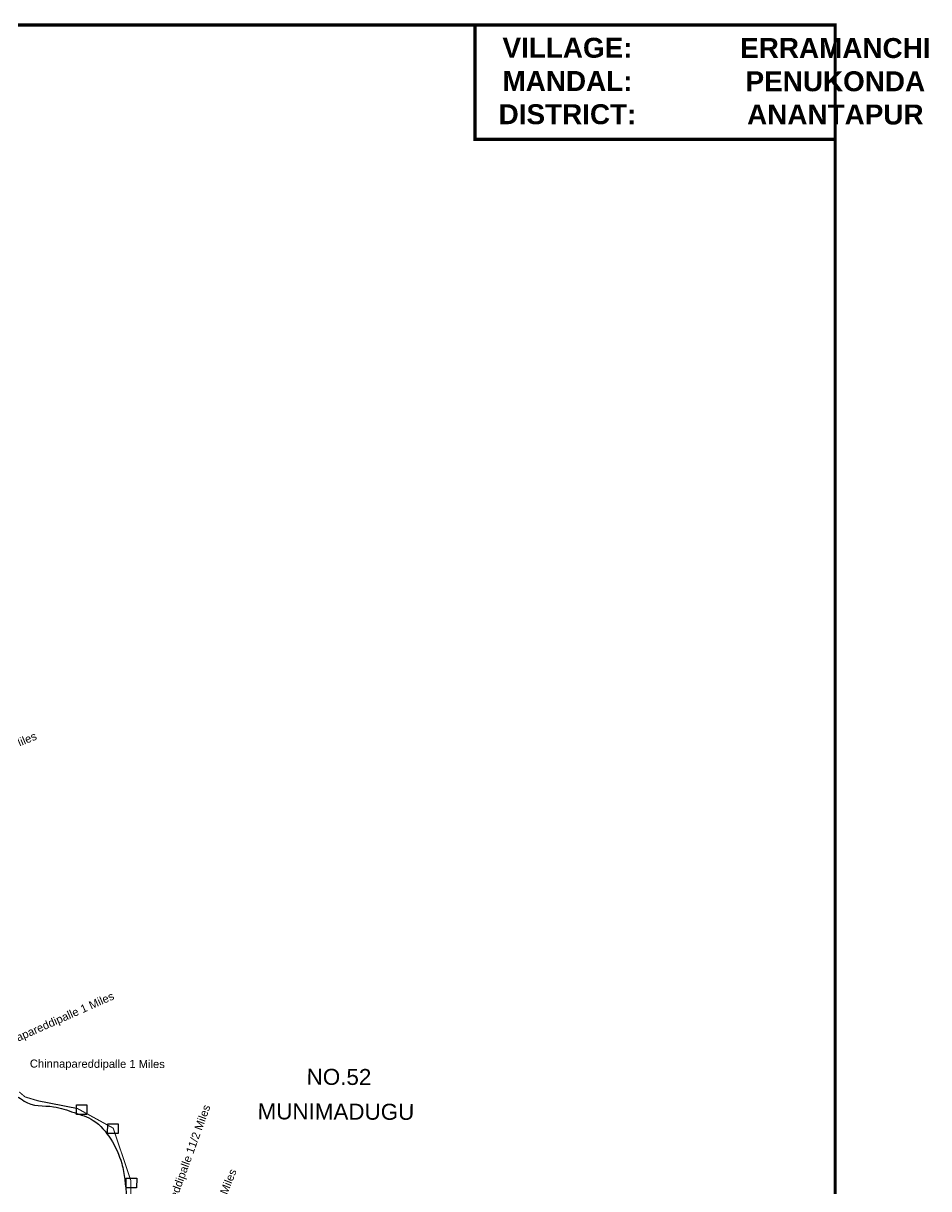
# Model space of a CAD drawing. Header units: feet. Extents: x 779776 to 786536, y 1561470 to 1570118.
# Drawn here: x 784273 to 786536, y 1567203 to 1570118 of the extents above; entities that cross this region are included whole.
import ezdxf

# ---------------------------------------------------------------- set-up
doc = ezdxf.new("R2010")
doc.units = ezdxf.units.FT
doc.header["$MEASUREMENT"] = 0
doc.linetypes.add('ACAD_ISO02W100', pattern=[15, 12, -3])
doc.linetypes.add('HIDDEN2', pattern=[0.1875, 0.125, -0.0625])
for name, color, linetype in [('Hills', 23, 'Continuous'), ('PLOT NO', 7, 'Continuous'), ('TEXT', 7, 'Continuous'), ('VILLAGE STONES', 240, 'Continuous')]:
    doc.layers.add(name, color=color, linetype=linetype)
doc.layers.add('VILLAGE BOUNDRY', color=5, linetype='HIDDEN2', lineweight=100)
doc.styles.get("Standard").update_dxf_attribs({"font": 'arial.ttf'})

msp = doc.modelspace()

# ---------------------------------------------------------------- linework, layer by layer
at = {"layer": 'Hills', "color": 238}
msp.add_spline([(784242, 1567430.7), (784109, 1567381.8), (784075.5, 1567359), (784048.2, 1567309.1), (784021.4, 1567254.8), (784020.5, 1567226.7), (784022.1, 1567210.7), (784048.5, 1567206.4), (784056.8, 1567192.3), (784057.3, 1567157.1), (784042.9, 1567140.9), (784028.3, 1567136.2), (784026.3, 1567120.6), (784025.2, 1567107.2), (784069.1, 1567094.1), (784069.6, 1567092), (784087.5, 1567058.9), (784087.8, 1567011.7), (784091.7, 1566990), (784113.6, 1566957.4), (784125.4, 1566909.3), (784131.7, 1566871), (784129.5, 1566832.5), (784095.2, 1566792.1), (784054, 1566741.6), (784036.2, 1566697.9), (784022.9, 1566676.5), (784016.2, 1566652.9), (784029.6, 1566617.5), (784064.5, 1566572.5), (784065.9, 1566528.4), (784075, 1566493.7), (784090.1, 1566485.4), (784147, 1566496.3), (784196.1, 1566513.9), (784240, 1566530.7), (784268, 1566557.1), (784299.6, 1566574.4), (784333.6, 1566572.8), (784377.7, 1566585.4), (784421, 1566613), (784432.5, 1566632.7), (784440.2, 1566676), (784456.6, 1566707.4), (784457.8, 1566806.6), (784465, 1566847.6), (784491.6, 1566896.2), (784544.2, 1566906), (784546.7, 1566924.5), (784539.3, 1566974.2), (784533.9, 1567027.9), (784528.1, 1567077.1), (784529.9, 1567138.1), (784526.2, 1567225.7), (784518.4, 1567265.9), (784490.9, 1567327.2), (784447.4, 1567373.7), (784399.8, 1567393.4), (784347.9, 1567408), (784274.5, 1567422.2), (784256.9, 1567432.7), (784242, 1567430.7)], degree=3, dxfattribs=at)
at = {"layer": 'PLOT NO', "color": 5, "const_width": 8}
for points in [[(779780.4, 1570114.1), (786302.2, 1570114.1), (786302.2, 1561474.4), (779780.4, 1561474.4)], [(786302.2, 1570114.1), (785401.7, 1570114.1), (785401.7, 1569827.7), (786302.2, 1569827.7)]]:
    msp.add_lwpolyline(points, close=True, dxfattribs=at)
at = {"layer": 'VILLAGE BOUNDRY', "color": 5, "lineweight": -2, "ltscale": 1000, "const_width": 2.61}
msp.add_lwpolyline([(784262.3, 1567445.1), (784276.7, 1567432.6), (784309.6, 1567422.7), (784407.8, 1567403.5), (784497.2, 1567354.4), (784541.4, 1567223.2), (784540.5, 1567071.2)], dxfattribs=at)
at = {"layer": 'VILLAGE BOUNDRY', "color": 5, "linetype": 'ACAD_ISO02W100', "lineweight": -2, "ltscale": 1000, "const_width": 2.61}
msp.add_lwpolyline([(784262.3, 1567445.1), (784276.7, 1567432.6), (784309.6, 1567422.7), (784407.8, 1567403.5), (784497.2, 1567354.4), (784541.4, 1567223.2), (784540.5, 1567071.2)], dxfattribs=at)
at = {"layer": 'VILLAGE STONES'}
for points in [[(784405.4, 1567412.7), (784431.4, 1567412.6), (784431.3, 1567388.3), (784405.3, 1567388.4)], [(784483.4, 1567365.4), (784509.4, 1567365.3), (784509.3, 1567341), (784483.3, 1567341.1)], [(784529.9, 1567229.5), (784555.9, 1567229.4), (784555.8, 1567205.1), (784529.8, 1567205.2)]]:
    msp.add_lwpolyline(points, close=True, dxfattribs=at)

# ---------------------------------------------------------------- texts
at = {"layer": 'PLOT NO', "char_height": 49.868, "attachment_point": 2}
for s, insert, width in [('{\\fArial|b1|i0|c0|p34;VILLAGE:\\PMANDAL:\\PDISTRICT:}', (785633, 1570081.9), 338.112), ('{\\fArial|b1|i0|c0|p34;\\C1;ERRAMANCHI\\PPENUKONDA\\PANANTAPUR }', (786302.6, 1570081.2), 953.389)]:
    msp.add_mtext(s, dxfattribs=dict(at, insert=insert, width=width))
at = {"layer": 'TEXT'}
for s, rotation, p in [('Chinnapareddipalle 1 Miles ', 22.4634, (783996.4, 1568198.7)), ('Chinnapareddipalle 1 Miles ', 23.84, (784193, 1567541.3)), ('Chinnapareddipalle 1 Miles ', 359.7832, (784288.8, 1567506)), ('Chinnapareddipalle 11/2 Miles ', 70.0947, (784612.5, 1567054.7)), ('Munimadugu 2 Miles ', 68.1707, (784710.3, 1567007.6))]:
    msp.add_text(s, height=20.025, rotation=rotation, dxfattribs=at).set_placement(p)
at = {"layer": 'TEXT', "color": 1}
for s, p in [('NO.52', (784980.8, 1567462.9)), ('MUNIMADUGU', (784858.3, 1567376.6))]:
    msp.add_text(s, height=40.05, rotation=359.7832, dxfattribs=at).set_placement(p)

doc.saveas('drawing.dxf')
